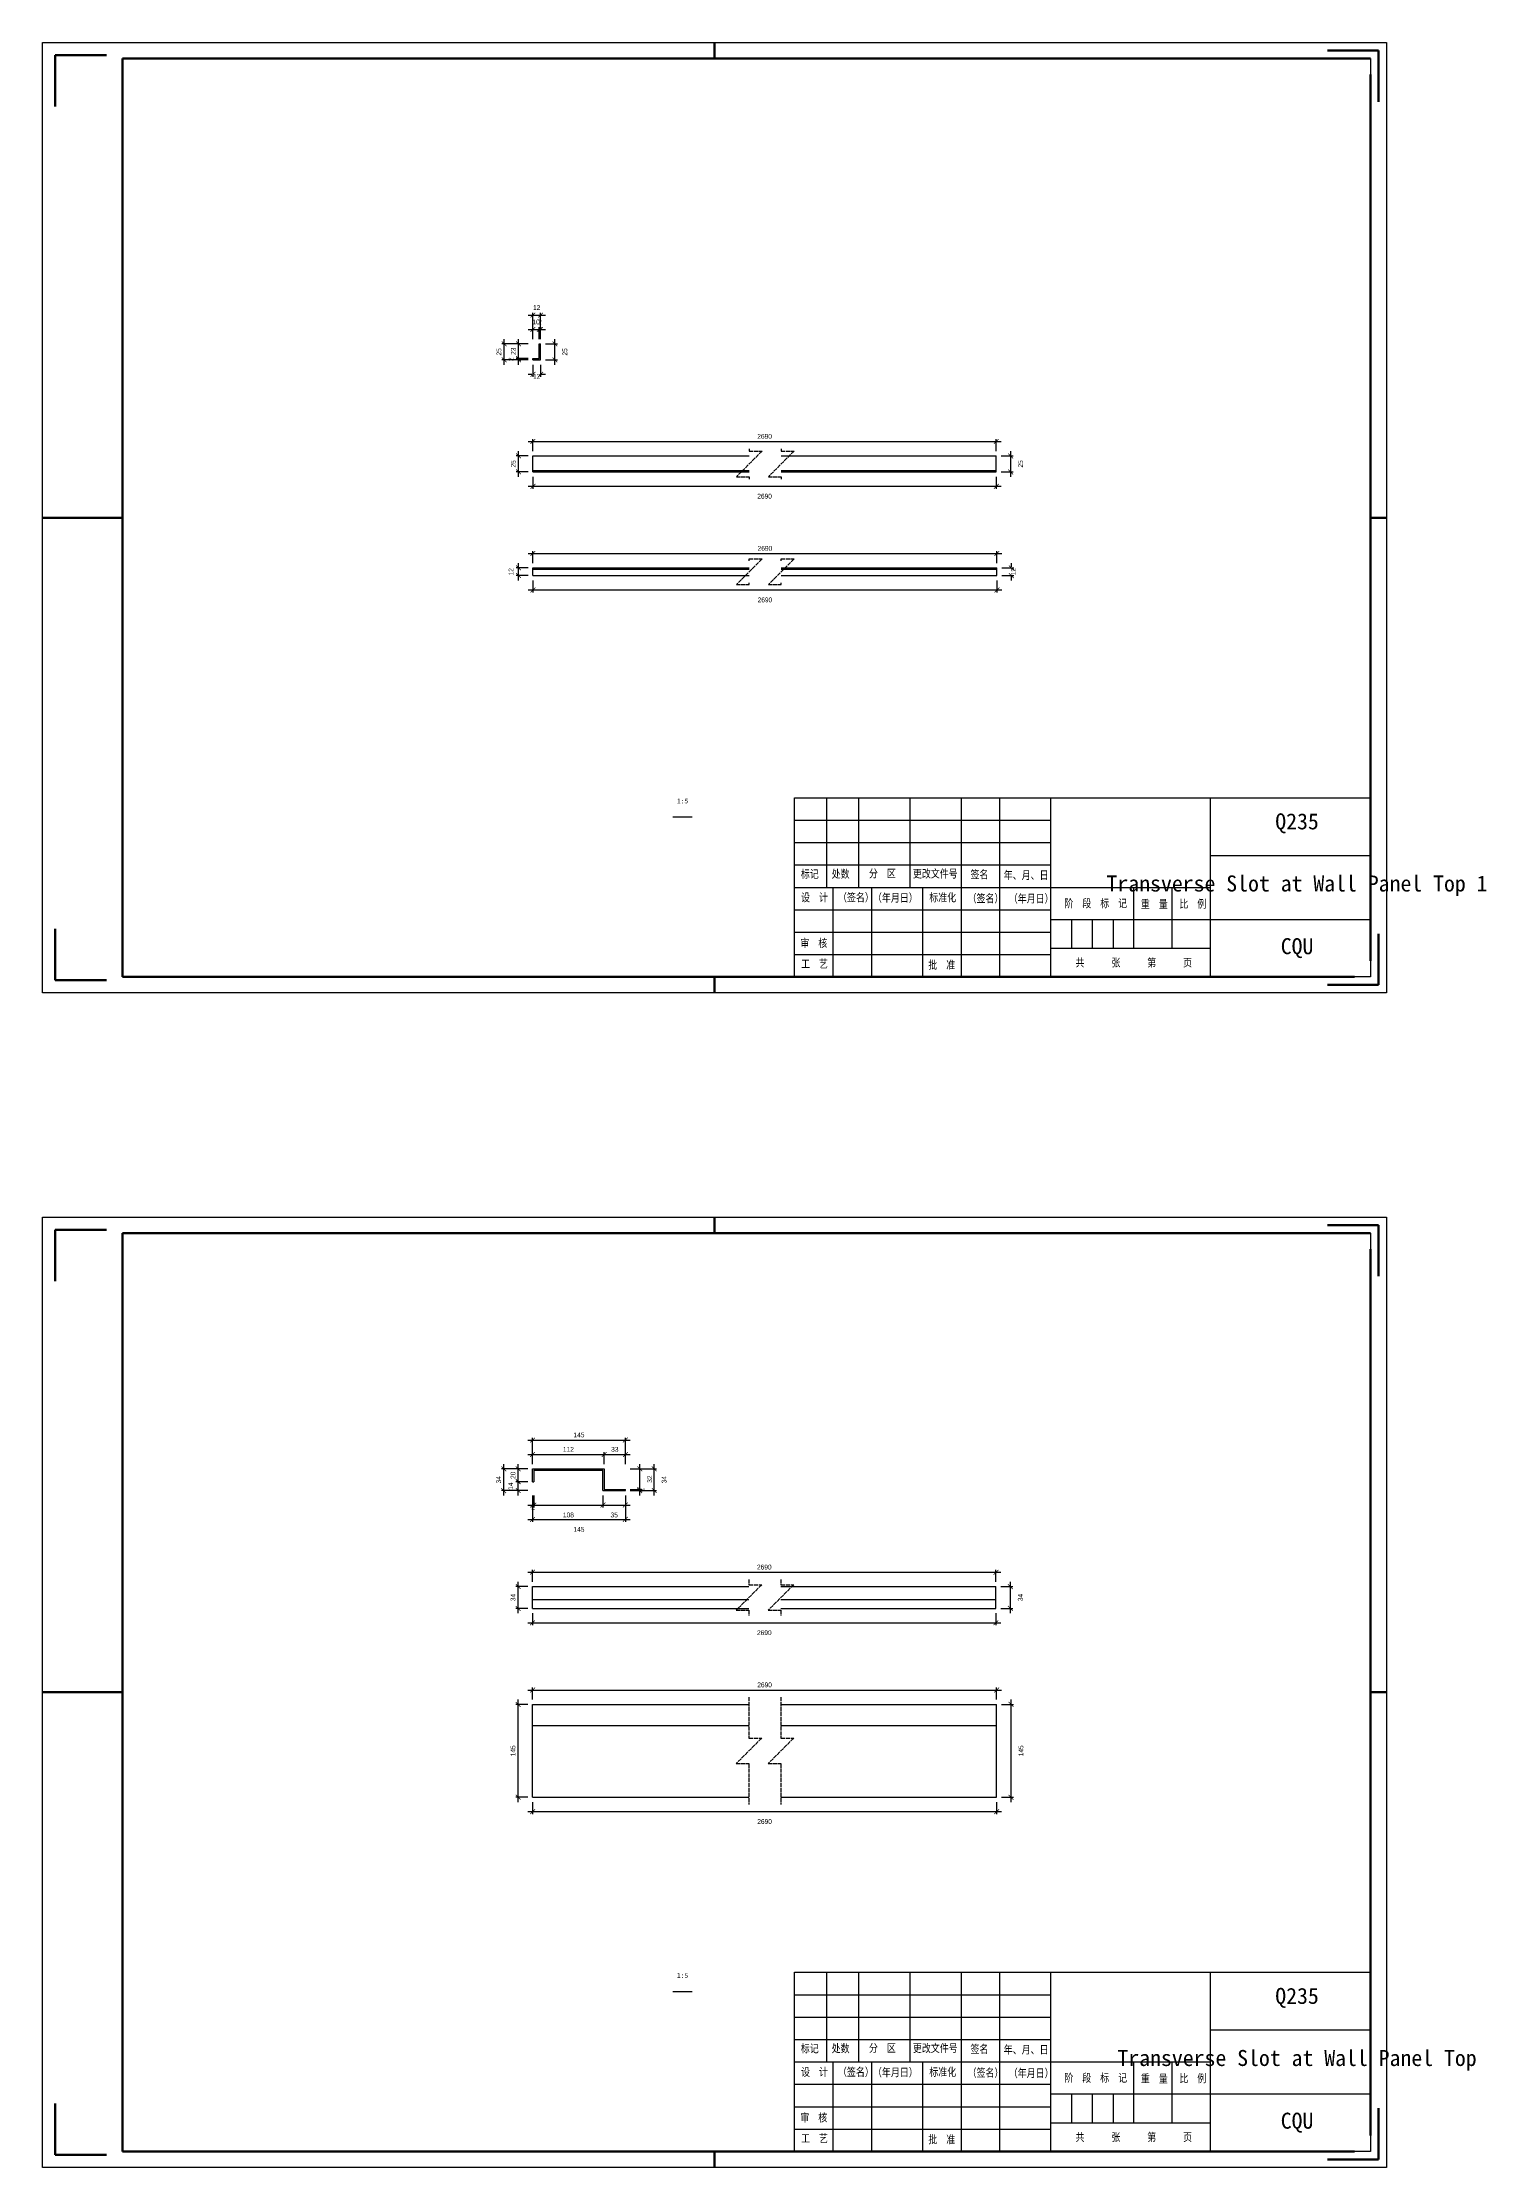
# Model space of a CAD drawing. Header units: millimetres. Extents: x 0 to 1925, y 0 to 4345.
# Drawn here: x 490 to 941, y 2569 to 3233 of the extents above; entities that cross this region are included whole.
import ezdxf

# ---------------------------------------------------------------- set-up
doc = ezdxf.new("R2010")
doc.units = ezdxf.units.MM
doc.linetypes.add('DASHED', pattern=[1.524, 1.27, -0.254])
doc.layers.add('总内框线', color=7, linetype='Continuous', lineweight=50)
doc.layers.add('总外框线', color=7, linetype='Continuous', lineweight=30)
doc.styles.add('OpenSansCondensed-Light', font='OpenSansCondensed-Light.ttf')
doc.styles.add('陈杰（2）', font='gbenor.shx', dxfattribs={"width": 0.8, "bigfont": 'gbcbig.shx'})
doc.dimstyles.new('EZDXF', dxfattribs={"dimtxt": 0.25, "dimasz": 0.175, "dimexe": 0.375, "dimexo": 0.125, "dimgap": 0.1, "dimtad": 1, "dimlfac": 100, "dimzin": 12, "dimdsep": 46, "dimtxsty": 'OpenSansCondensed-Light', "dimblk": 'ARCHTICK', "dimcen": 2.5, "dimazin": 3, "dimtfac": 0.5, "dimtmove": 2, "dimatfit": 3, "dimarcsym": 0})

# ---------------------------------------------------------------- blocks, each defined once
blk = doc.blocks.new('_ARCHTICK')
at = {"color": 0, "linetype": 'ByBlock', "const_width": 0.15}
blk.add_lwpolyline([(-0.5, -0.5), (0.5, 0.5)], dxfattribs=at)

msp = doc.modelspace()

# ---------------------------------------------------------------- linework, layer by layer
for p, q in [((905, 3228), (905, 3043)), ((643.22901, 3133.825), (643.22901, 3134.225)), ((643.22901, 3134.225), (645.22901, 3134.225)), ((645.22901, 3134.225), (645.22901, 3138.825)), ((645.22901, 3138.825), (645.62901, 3138.825)), ((645.62901, 3133.825), (645.62901, 3138.825)), ((643.22901, 3133.825), (645.62901, 3133.825)), ((643.22901, 3099.225), (643.22901, 3103.825)), ((643.22901, 3103.825), (710.82901, 3103.825)), ((720.82901, 3103.825), (788.02901, 3103.825)), ((788.02901, 3099.225), (788.02901, 3103.825)), ((643.22901, 3098.825), (643.22901, 3099.225)), ((643.22901, 3099.225), (710.82901, 3099.225)), ((643.22901, 3098.825), (710.82901, 3098.825)), ((720.82901, 3099.225), (788.02901, 3099.225)), ((720.82901, 3098.825), (788.02901, 3098.825)), ((788.02901, 3098.825), (788.02901, 3099.225)), ((643.22901, 3068.425), (643.22901, 3068.825)), ((643.22901, 3068.825), (710.82901, 3068.825)), ((643.22901, 3068.425), (710.82901, 3068.425)), ((643.22901, 3066.425), (643.22901, 3068.425)), ((720.82901, 3068.825), (788.22901, 3068.825)), ((720.82901, 3068.425), (788.22901, 3068.425)), ((788.22901, 3068.425), (788.22901, 3068.825)), ((788.22901, 3066.425), (788.22901, 3068.425)), ((643.22901, 3066.425), (710.82901, 3066.425)), ((720.82901, 3066.425), (788.22901, 3066.425)), ((725, 2997), (905, 2997)), ((725, 2941), (725, 2997)), ((735, 2997), (735, 2969)), ((745, 2997), (745, 2969)), ((761, 2997), (761, 2969)), ((777, 2997), (777, 2969)), ((789, 2997), (789, 2941)), ((805, 2997), (805, 2941)), ((855, 2941), (855, 2997)), ((905, 2997), (905, 2941)), ((687, 2991), (693, 2991)), ((725, 2990), (805, 2990)), ((725, 2983), (805, 2983)), ((725, 2976), (805, 2976)), ((855, 2979), (905, 2979)), ((725, 2969), (855, 2969)), ((737, 2969), (737, 2941)), ((749, 2969), (749, 2941)), ((765, 2969), (765, 2941)), ((777, 2969), (777, 2941)), ((831, 2950), (831, 2969)), ((843, 2950), (843, 2969)), ((725, 2962), (805, 2962)), ((725, 2955), (805, 2955)), ((805, 2959), (855, 2959)), ((811.5, 2959), (811.5, 2950)), ((818, 2959), (818, 2950)), ((824.5, 2959), (824.5, 2950)), ((855, 2959), (905, 2959)), ((805, 2950), (855, 2950)), ((725, 2948), (805, 2948)), ((905, 2941), (725, 2941)), ((905, 2861), (905, 2676)), ((643.12901, 2783.3), (643.12901, 2787.3)), ((643.12901, 2787.3), (665.52901, 2787.3)), ((643.12901, 2783.3), (643.52901, 2783.3)), ((643.52901, 2786.9), (643.52901, 2783.3)), ((643.52901, 2786.9), (665.12901, 2786.9)), ((665.12901, 2780.5), (665.12901, 2786.9)), ((665.52901, 2787.3), (665.52901, 2780.9)), ((665.12901, 2780.5), (672.12901, 2780.5)), ((665.52901, 2780.9), (672.12901, 2780.9)), ((672.12901, 2780.5), (672.12901, 2780.9)), ((643.12901, 2746.5), (643.12901, 2750.5)), ((643.12901, 2750.5), (710.72901, 2750.5)), ((720.72901, 2750.5), (787.92901, 2750.5)), ((787.92901, 2746.5), (787.92901, 2750.5)), ((643.12901, 2746.5), (710.72901, 2746.5)), ((643.12901, 2743.7), (643.12901, 2746.5)), ((643.12901, 2743.7), (710.72901, 2743.7)), ((720.72901, 2746.5), (787.92901, 2746.5)), ((720.72901, 2743.7), (787.92901, 2743.7)), ((787.92901, 2743.7), (787.92901, 2746.5)), ((643.12901, 2707.1), (643.12901, 2713.7)), ((643.12901, 2713.7), (710.72901, 2713.7)), ((720.72901, 2713.7), (788.12901, 2713.7)), ((788.12901, 2707.1), (788.12901, 2713.7)), ((643.12901, 2684.7), (643.12901, 2707.1)), ((643.12901, 2707.1), (710.72901, 2707.1)), ((720.72901, 2707.1), (788.12901, 2707.1)), ((788.12901, 2684.7), (788.12901, 2707.1)), ((643.12901, 2684.7), (710.72901, 2684.7)), ((720.72901, 2684.7), (788.12901, 2684.7)), ((725, 2630), (905, 2630)), ((725, 2574), (725, 2630)), ((735, 2630), (735, 2602)), ((745, 2630), (745, 2602)), ((761, 2630), (761, 2602)), ((777, 2630), (777, 2602)), ((789, 2630), (789, 2574)), ((805, 2630), (805, 2574)), ((855, 2574), (855, 2630)), ((905, 2630), (905, 2574)), ((687, 2624), (693, 2624)), ((725, 2623), (805, 2623)), ((725, 2616), (805, 2616)), ((855, 2612), (905, 2612)), ((725, 2609), (805, 2609)), ((725, 2602), (855, 2602)), ((737, 2602), (737, 2574)), ((749, 2602), (749, 2574)), ((765, 2602), (765, 2574)), ((777, 2602), (777, 2574)), ((831, 2583), (831, 2602)), ((843, 2583), (843, 2602)), ((725, 2595), (805, 2595)), ((805, 2592), (855, 2592)), ((811.5, 2592), (811.5, 2583)), ((818, 2592), (818, 2583)), ((824.5, 2592), (824.5, 2583)), ((855, 2592), (905, 2592)), ((725, 2588), (805, 2588)), ((805, 2583), (855, 2583)), ((725, 2581), (805, 2581)), ((905, 2574), (725, 2574))]:
    msp.add_line(p, q)
at = {"linetype": 'DASHED'}
for p, q in [((714.82901, 3105.325), (706.82901, 3097.325)), ((710.82901, 3106.075), (710.82901, 3105.325)), ((710.82901, 3105.325), (714.82901, 3105.325)), ((724.82901, 3105.325), (716.82901, 3097.325)), ((720.82901, 3106.075), (720.82901, 3105.325)), ((720.82901, 3105.325), (724.82901, 3105.325)), ((706.82901, 3097.325), (710.82901, 3097.325)), ((710.82901, 3097.325), (710.82901, 3096.575)), ((716.82901, 3097.325), (720.82901, 3097.325)), ((720.82901, 3097.325), (720.82901, 3096.575)), ((714.82901, 3071.625), (706.82901, 3063.625)), ((710.82901, 3071.075), (710.82901, 3071.625)), ((710.82901, 3071.625), (714.82901, 3071.625)), ((724.82901, 3071.625), (716.82901, 3063.625)), ((720.82901, 3071.075), (720.82901, 3071.625)), ((720.82901, 3071.625), (724.82901, 3071.625)), ((706.82901, 3063.625), (710.82901, 3063.625)), ((710.82901, 3063.625), (710.82901, 3064.175)), ((716.82901, 3063.625), (720.82901, 3063.625)), ((720.82901, 3063.625), (720.82901, 3064.175)), ((714.72901, 2751.1), (706.72901, 2743.1)), ((710.72901, 2752.75), (710.72901, 2751.1)), ((710.72901, 2751.1), (714.72901, 2751.1)), ((724.72901, 2751.1), (716.72901, 2743.1)), ((720.72901, 2752.75), (720.72901, 2751.1)), ((720.72901, 2751.1), (724.72901, 2751.1)), ((706.72901, 2743.1), (710.72901, 2743.1)), ((710.72901, 2743.1), (710.72901, 2741.45)), ((716.72901, 2743.1), (720.72901, 2743.1)), ((720.72901, 2743.1), (720.72901, 2741.45)), ((710.72901, 2715.95), (710.72901, 2703.2)), ((720.72901, 2715.95), (720.72901, 2703.2)), ((714.72901, 2703.2), (706.72901, 2695.2)), ((710.72901, 2703.2), (714.72901, 2703.2)), ((724.72901, 2703.2), (716.72901, 2695.2)), ((720.72901, 2703.2), (724.72901, 2703.2)), ((706.72901, 2695.2), (710.72901, 2695.2)), ((710.72901, 2695.2), (710.72901, 2682.45)), ((716.72901, 2695.2), (720.72901, 2695.2)), ((720.72901, 2695.2), (720.72901, 2682.45))]:
    msp.add_line(p, q, dxfattribs=at)
at = {"layer": '总内框线'}
for p, q in [((494, 3229), (494, 3213)), ((494, 3229), (510, 3229)), ((515, 2941), (515, 3228)), ((515, 3228), (905, 3228)), ((700, 3228), (700, 3233)), ((907.5, 3230.5), (891.5, 3230.5)), ((907.5, 3230.5), (907.5, 3214.5)), ((905, 3223), (905, 2946)), ((490, 3084.5), (515, 3084.5)), ((905, 3084.5), (910, 3084.5)), ((494, 2940), (494, 2956)), ((907.5, 2938.5), (907.5, 2954.5)), ((494, 2940), (510, 2940)), ((900, 2941), (515, 2941)), ((700, 2936), (700, 2941)), ((907.5, 2938.5), (891.5, 2938.5)), ((494, 2862), (494, 2846)), ((494, 2862), (510, 2862)), ((700, 2861), (700, 2866)), ((907.5, 2863.5), (891.5, 2863.5)), ((907.5, 2863.5), (907.5, 2847.5)), ((515, 2574), (515, 2861)), ((515, 2861), (905, 2861)), ((905, 2856), (905, 2579)), ((490, 2717.5), (515, 2717.5)), ((905, 2717.5), (910, 2717.5)), ((494, 2573), (494, 2589)), ((907.5, 2571.5), (907.5, 2587.5)), ((494, 2573), (510, 2573)), ((900, 2574), (515, 2574)), ((700, 2569), (700, 2574)), ((907.5, 2571.5), (891.5, 2571.5))]:
    msp.add_line(p, q, dxfattribs=at)
at = {"layer": '总外框线'}
for p, q in [((490, 2936), (490, 3233)), ((490, 3233), (910, 3233)), ((910, 3233), (910, 2936)), ((910, 2936), (490, 2936)), ((490, 2569), (490, 2866)), ((490, 2866), (910, 2866)), ((910, 2866), (910, 2569)), ((910, 2569), (490, 2569))]:
    msp.add_line(p, q, dxfattribs=at)

# ---------------------------------------------------------------- texts
at = {"attachment_point": 5}
for s, insert, char_height in [('1:5', (690, 2996), 1.5), ('Q235', (882, 2989), 5), ('Transverse Slot at Wall Panel Top 1', (882, 2969.5), 5), ('CQU', (882, 2950), 5), ('1:5', (690, 2629), 1.5), ('Q235', (882, 2622), 5), ('Transverse Slot at Wall Panel Top', (882, 2602.5), 5), ('CQU', (882, 2583), 5)]:
    msp.add_mtext(s, dxfattribs=dict(at, insert=insert, char_height=char_height))
at = {"char_height": 2.5, "width": 93.0192856, "attachment_point": 1, "style": '陈杰（2）'}
for s, insert in [('{\\fSimSun|b0|i0|c134|p2;标记}', (726.95482, 2974.44053)), ('{\\fSimSun|b0|i0|c134|p2;处数}', (736.57596, 2974.45543)), ('{\\fSimSun|b0|i0|c134|p2;分\u3000区}', (748.23692, 2974.57959)), ('{\\fSimSun|b0|i0|c134|p2;更改文件号}', (761.97169, 2974.52496)), ('{\\fSimSun|b0|i0|c134|p2;签名}', (779.95608, 2974.2667)), ('{\\fSimSun|b0|i0|c134|p2;年、月、日}', (790.35064, 2974.07301)), ('{\\fSimSun|b0|i0|c134|p2;设\u3000计}', (727.01432, 2967.10007)), ('{\\fSimSun|b0|i0|c134|p2;（签名）}', (738.55629, 2967.10007)), ('{\\fSimSun|b0|i0|c134|p2;\u3000（年月日）}', (746.68156, 2966.98584)), ('{\\fSimSun|b0|i0|c134|p2;标准化}', (767.08823, 2967.08517)), ('{\\fSimSun|b0|i0|c134|p2;（签名）}', (779.05516, 2966.83685)), ('{\\fSimSun|b0|i0|c134|p2;（年月日）}', (791.923, 2966.73752)), ('{\\fSimSun|b0|i0|c134|p2;阶\u3000段\u3000标\u3000记}', (809.30395, 2965.25254)), ('{\\fSimSun|b0|i0|c134|p2;重\u3000量}', (833.18681, 2965.02408)), ('{\\fSimSun|b0|i0|c134|p2;比\u3000例}', (845.23873, 2965.09361)), ('{\\fSimSun|b0|i0|c134|p2;审\u3000核}', (726.81034, 2952.83138)), ('{\\fSimSun|b0|i0|c134|p2;工\u3000艺}', (727.01432, 2946.34515)), ('{\\fSimSun|b0|i0|c134|p2;批\u3000准}', (766.78226, 2946.0273)), ('{\\fSimSun|b0|i0|c134|p2;共\u3000\u3000\u3000张\u3000\u3000\u3000第\u3000\u3000\u3000页}', (812.79713, 2946.72757)), ('{\\fSimSun|b0|i0|c134|p2;标记}', (726.95482, 2607.44053)), ('{\\fSimSun|b0|i0|c134|p2;处数}', (736.57596, 2607.45543)), ('{\\fSimSun|b0|i0|c134|p2;分\u3000区}', (748.23692, 2607.57959)), ('{\\fSimSun|b0|i0|c134|p2;更改文件号}', (761.97169, 2607.52496)), ('{\\fSimSun|b0|i0|c134|p2;签名}', (779.95608, 2607.2667)), ('{\\fSimSun|b0|i0|c134|p2;年、月、日}', (790.35064, 2607.07301)), ('{\\fSimSun|b0|i0|c134|p2;设\u3000计}', (727.01432, 2600.10007)), ('{\\fSimSun|b0|i0|c134|p2;（签名）}', (738.55629, 2600.10007)), ('{\\fSimSun|b0|i0|c134|p2;\u3000（年月日）}', (746.68156, 2599.98584)), ('{\\fSimSun|b0|i0|c134|p2;标准化}', (767.08823, 2600.08517)), ('{\\fSimSun|b0|i0|c134|p2;（签名）}', (779.05516, 2599.83685)), ('{\\fSimSun|b0|i0|c134|p2;（年月日）}', (791.923, 2599.73752)), ('{\\fSimSun|b0|i0|c134|p2;阶\u3000段\u3000标\u3000记}', (809.30395, 2598.25254)), ('{\\fSimSun|b0|i0|c134|p2;重\u3000量}', (833.18681, 2598.02408)), ('{\\fSimSun|b0|i0|c134|p2;比\u3000例}', (845.23873, 2598.09361)), ('{\\fSimSun|b0|i0|c134|p2;审\u3000核}', (726.81034, 2585.83138)), ('{\\fSimSun|b0|i0|c134|p2;工\u3000艺}', (727.01432, 2579.34515)), ('{\\fSimSun|b0|i0|c134|p2;批\u3000准}', (766.78226, 2579.0273)), ('{\\fSimSun|b0|i0|c134|p2;共\u3000\u3000\u3000张\u3000\u3000\u3000第\u3000\u3000\u3000页}', (812.79713, 2579.72757))]:
    msp.add_mtext(s, dxfattribs=dict(at, insert=insert))

# ---------------------------------------------------------------- dimensions: what is measured, and where the dimension line sits
for base, p1, p2, location, text, override in [((643.22901, 3147.825), (643.22901, 3138.825), (645.62901, 3138.825), (644.42901, 3150.175), '12', {"dimtxt": 1.5, "dimasz": 1.5, "dimexe": 0.75, "dimexo": 1.5, "dimtad": 1, "dimlfac": 5, "dimblk": 'ARCHTICK', "dimsah": 0, "dimtsz": 0, "dimdle": 1.5, "dimtmove": 2}), ((643.22901, 3129.325), (643.22901, 3133.825), (645.62901, 3133.825), (644.42901, 3128.675), '12', {"dimtxt": 1.5, "dimasz": 1.5, "dimexe": 0.75, "dimexo": 1.5, "dimtad": 4, "dimlfac": 5, "dimblk": 'ARCHTICK', "dimsah": 0, "dimtsz": 0, "dimdle": 1.5, "dimtmove": 2}), ((643.22901, 3108.325), (643.22901, 3103.825), (788.02901, 3103.825), (715.62901, 3109.925), '2690', {"dimtxt": 1.5, "dimasz": 1.5, "dimexe": 0.75, "dimexo": 1.5, "dimtad": 1, "dimlfac": 5, "dimblk": 'ARCHTICK', "dimsah": 0, "dimtsz": 0, "dimdle": 1.5, "dimtmove": 2}), ((643.22901, 3094.325), (643.22901, 3098.825), (788.02901, 3098.825), (715.62901, 3091.225), '2690', {"dimtxt": 1.5, "dimasz": 1.5, "dimexe": 0.75, "dimexo": 1.5, "dimtad": 4, "dimlfac": 5, "dimblk": 'ARCHTICK', "dimsah": 0, "dimtsz": 0, "dimdle": 1.5, "dimtmove": 2}), ((643.22901, 3073.325), (643.22901, 3068.825), (788.22901, 3068.825), (715.72901, 3074.925), '2690', {"dimtxt": 1.5, "dimasz": 1.5, "dimexe": 0.75, "dimexo": 1.5, "dimtad": 1, "dimlfac": 5, "dimblk": 'ARCHTICK', "dimsah": 0, "dimtsz": 0, "dimdle": 1.5, "dimtmove": 2}), ((643.22901, 3061.925), (643.22901, 3066.425), (788.22901, 3066.425), (715.72901, 3058.825), '2690', {"dimtxt": 1.5, "dimasz": 1.5, "dimexe": 0.75, "dimexo": 1.5, "dimtad": 4, "dimlfac": 5, "dimblk": 'ARCHTICK', "dimsah": 0, "dimtsz": 0, "dimdle": 1.5, "dimtmove": 2}), ((643.12901, 2796.3), (643.12901, 2787.3), (672.12901, 2787.3), (657.62901, 2797.9), '145', {"dimtxt": 1.5, "dimasz": 1.5, "dimexe": 0.75, "dimexo": 1.5, "dimtad": 1, "dimlfac": 5, "dimblk": 'ARCHTICK', "dimsah": 0, "dimtsz": 0, "dimdle": 1.5, "dimtmove": 2}), ((643.12901, 2771.5), (643.12901, 2780.5), (672.12901, 2780.5), (657.62901, 2768.4), '145', {"dimtxt": 1.5, "dimasz": 1.5, "dimexe": 0.75, "dimexo": 1.5, "dimtad": 4, "dimlfac": 5, "dimblk": 'ARCHTICK', "dimsah": 0, "dimtsz": 0, "dimdle": 1.5, "dimtmove": 2}), ((643.12901, 2755), (643.12901, 2750.5), (787.92901, 2750.5), (715.52901, 2756.6), '2690', {"dimtxt": 1.5, "dimasz": 1.5, "dimexe": 0.75, "dimexo": 1.5, "dimtad": 1, "dimlfac": 5, "dimblk": 'ARCHTICK', "dimsah": 0, "dimtsz": 0, "dimdle": 1.5, "dimtmove": 2}), ((643.12901, 2739.2), (643.12901, 2743.7), (787.92901, 2743.7), (715.52901, 2736.1), '2690', {"dimtxt": 1.5, "dimasz": 1.5, "dimexe": 0.75, "dimexo": 1.5, "dimtad": 4, "dimlfac": 5, "dimblk": 'ARCHTICK', "dimsah": 0, "dimtsz": 0, "dimdle": 1.5, "dimtmove": 2}), ((643.12901, 2718.2), (643.12901, 2713.7), (788.12901, 2713.7), (715.62901, 2719.8), '2690', {"dimtxt": 1.5, "dimasz": 1.5, "dimexe": 0.75, "dimexo": 1.5, "dimtad": 1, "dimlfac": 5, "dimblk": 'ARCHTICK', "dimsah": 0, "dimtsz": 0, "dimdle": 1.5, "dimtmove": 2}), ((643.12901, 2680.2), (643.12901, 2684.7), (788.12901, 2684.7), (715.62901, 2677.1), '2690', {"dimtxt": 1.5, "dimasz": 1.5, "dimexe": 0.75, "dimexo": 1.5, "dimtad": 4, "dimlfac": 5, "dimblk": 'ARCHTICK', "dimsah": 0, "dimtsz": 0, "dimdle": 1.5, "dimtmove": 2})]:
    msp.add_linear_dim(base=base, p1=p1, p2=p2, location=location, text=text, dimstyle='EZDXF', override=override).render()
for base, p1, p2, location, override in [((643.22901, 3143.325), (643.22901, 3138.825), (645.22901, 3138.825), (644.22901, 3145.675), {"dimtxt": 1.5, "dimasz": 1.5, "dimexe": 0.75, "dimexo": 1.5, "dimtad": 1, "dimlfac": 5, "dimblk": 'ARCHTICK', "dimsah": 0, "dimtsz": 0, "dimdle": 1.5, "dimtmove": 2}), ((645.22901, 3143.325), (645.22901, 3138.825), (645.62901, 3138.825), (645.42901, 3145.675), {"dimtxt": 1.5, "dimasz": 1.5, "dimexe": 0.75, "dimexo": 1.5, "dimtad": 1, "dimlfac": 5, "dimblk": 'ARCHTICK', "dimsah": 0, "dimtsz": 0, "dimdle": 1.5, "dimtmove": 2}), ((643.12901, 2791.8), (643.12901, 2787.3), (665.52901, 2787.3), (654.32901, 2793.4), {"dimtxt": 1.5, "dimasz": 1.5, "dimexe": 0.75, "dimexo": 1.5, "dimtad": 1, "dimlfac": 5, "dimblk": 'ARCHTICK', "dimsah": 0, "dimtsz": 0, "dimdle": 1.5, "dimtmove": 2}), ((665.52901, 2791.8), (665.52901, 2787.3), (672.12901, 2787.3), (668.82901, 2793.4), {"dimtxt": 1.5, "dimasz": 1.5, "dimexe": 0.75, "dimexo": 1.5, "dimtad": 1, "dimlfac": 5, "dimblk": 'ARCHTICK', "dimsah": 0, "dimtsz": 0, "dimdle": 1.5, "dimtmove": 2}), ((643.12901, 2776), (643.12901, 2780.5), (643.52901, 2780.5), (643.32901, 2775.35), {"dimtxt": 1.5, "dimasz": 1.5, "dimexe": 0.75, "dimexo": 1.5, "dimtad": 4, "dimlfac": 5, "dimblk": 'ARCHTICK', "dimsah": 0, "dimtsz": 0, "dimdle": 1.5, "dimtmove": 2}), ((643.52901, 2776), (643.52901, 2780.5), (665.12901, 2780.5), (654.32901, 2772.9), {"dimtxt": 1.5, "dimasz": 1.5, "dimexe": 0.75, "dimexo": 1.5, "dimtad": 4, "dimlfac": 5, "dimblk": 'ARCHTICK', "dimsah": 0, "dimtsz": 0, "dimdle": 1.5, "dimtmove": 2}), ((665.12901, 2776), (665.12901, 2780.5), (672.12901, 2780.5), (668.62901, 2772.9), {"dimtxt": 1.5, "dimasz": 1.5, "dimexe": 0.75, "dimexo": 1.5, "dimtad": 4, "dimlfac": 5, "dimblk": 'ARCHTICK', "dimsah": 0, "dimtsz": 0, "dimdle": 1.5, "dimtmove": 2})]:
    msp.add_linear_dim(base=base, p1=p1, p2=p2, location=location, dimstyle='EZDXF', override=override).render()
for base, p1, p2, location, text, override in [((634.22901, 3133.825), (643.22901, 3133.825), (643.22901, 3138.825), (632.62901, 3136.325), '25', {"dimtxt": 1.5, "dimasz": 1.5, "dimexe": 0.75, "dimexo": 1.5, "dimtad": 1, "dimlfac": 5, "dimblk": 'ARCHTICK', "dimsah": 0, "dimtsz": 0, "dimdle": 1.5, "dimtmove": 2}), ((650.12901, 3133.825), (645.62901, 3133.825), (645.62901, 3138.825), (653.22901, 3136.325), '25', {"dimtxt": 1.5, "dimasz": 1.5, "dimexe": 0.75, "dimexo": 1.5, "dimtad": 4, "dimlfac": 5, "dimblk": 'ARCHTICK', "dimsah": 0, "dimtsz": 0, "dimdle": 1.5, "dimtmove": 2}), ((638.72901, 3098.825), (643.22901, 3098.825), (643.22901, 3103.825), (637.12901, 3101.325), '25', {"dimtxt": 1.5, "dimasz": 1.5, "dimexe": 0.75, "dimexo": 1.5, "dimtad": 1, "dimlfac": 5, "dimblk": 'ARCHTICK', "dimsah": 0, "dimtsz": 0, "dimdle": 1.5, "dimtmove": 2}), ((792.52901, 3098.825), (788.02901, 3098.825), (788.02901, 3103.825), (795.62901, 3101.325), '25', {"dimtxt": 1.5, "dimasz": 1.5, "dimexe": 0.75, "dimexo": 1.5, "dimtad": 4, "dimlfac": 5, "dimblk": 'ARCHTICK', "dimsah": 0, "dimtsz": 0, "dimdle": 1.5, "dimtmove": 2}), ((638.72901, 3066.425), (643.22901, 3066.425), (643.22901, 3068.825), (636.37901, 3067.625), '12', {"dimtxt": 1.5, "dimasz": 1.5, "dimexe": 0.75, "dimexo": 1.5, "dimtad": 1, "dimlfac": 5, "dimblk": 'ARCHTICK', "dimsah": 0, "dimtsz": 0, "dimdle": 1.5, "dimtmove": 2}), ((792.72901, 3066.425), (788.22901, 3066.425), (788.22901, 3068.825), (793.37901, 3067.625), '12', {"dimtxt": 1.5, "dimasz": 1.5, "dimexe": 0.75, "dimexo": 1.5, "dimtad": 4, "dimlfac": 5, "dimblk": 'ARCHTICK', "dimsah": 0, "dimtsz": 0, "dimdle": 1.5, "dimtmove": 2}), ((634.12901, 2780.5), (643.12901, 2780.5), (643.12901, 2787.3), (632.52901, 2783.9), '34', {"dimtxt": 1.5, "dimasz": 1.5, "dimexe": 0.75, "dimexo": 1.5, "dimtad": 1, "dimlfac": 5, "dimblk": 'ARCHTICK', "dimsah": 0, "dimtsz": 0, "dimdle": 1.5, "dimtmove": 2}), ((681.12901, 2780.5), (672.12901, 2780.5), (672.12901, 2787.3), (684.22901, 2783.9), '34', {"dimtxt": 1.5, "dimasz": 1.5, "dimexe": 0.75, "dimexo": 1.5, "dimtad": 4, "dimlfac": 5, "dimblk": 'ARCHTICK', "dimsah": 0, "dimtsz": 0, "dimdle": 1.5, "dimtmove": 2}), ((638.62901, 2743.7), (643.12901, 2743.7), (643.12901, 2750.5), (637.02901, 2747.1), '34', {"dimtxt": 1.5, "dimasz": 1.5, "dimexe": 0.75, "dimexo": 1.5, "dimtad": 1, "dimlfac": 5, "dimblk": 'ARCHTICK', "dimsah": 0, "dimtsz": 0, "dimdle": 1.5, "dimtmove": 2}), ((792.42901, 2743.7), (787.92901, 2743.7), (787.92901, 2750.5), (795.52901, 2747.1), '34', {"dimtxt": 1.5, "dimasz": 1.5, "dimexe": 0.75, "dimexo": 1.5, "dimtad": 4, "dimlfac": 5, "dimblk": 'ARCHTICK', "dimsah": 0, "dimtsz": 0, "dimdle": 1.5, "dimtmove": 2}), ((638.62901, 2684.7), (643.12901, 2684.7), (643.12901, 2713.7), (637.02901, 2699.2), '145', {"dimtxt": 1.5, "dimasz": 1.5, "dimexe": 0.75, "dimexo": 1.5, "dimtad": 1, "dimlfac": 5, "dimblk": 'ARCHTICK', "dimsah": 0, "dimtsz": 0, "dimdle": 1.5, "dimtmove": 2}), ((792.62901, 2684.7), (788.12901, 2684.7), (788.12901, 2713.7), (795.72901, 2699.2), '145', {"dimtxt": 1.5, "dimasz": 1.5, "dimexe": 0.75, "dimexo": 1.5, "dimtad": 4, "dimlfac": 5, "dimblk": 'ARCHTICK', "dimsah": 0, "dimtsz": 0, "dimdle": 1.5, "dimtmove": 2})]:
    msp.add_linear_dim(base=base, p1=p1, p2=p2, angle=90, location=location, text=text, dimstyle='EZDXF', override=override).render()
for base, p1, p2, location, override in [((638.72901, 3133.825), (643.22901, 3133.825), (643.22901, 3134.225), (636.37901, 3134.025), {"dimtxt": 1.5, "dimasz": 1.5, "dimexe": 0.75, "dimexo": 1.5, "dimtad": 1, "dimlfac": 5, "dimblk": 'ARCHTICK', "dimsah": 0, "dimtsz": 0, "dimdle": 1.5, "dimtmove": 2}), ((638.72901, 3134.225), (643.22901, 3134.225), (643.22901, 3138.825), (637.12901, 3136.525), {"dimtxt": 1.5, "dimasz": 1.5, "dimexe": 0.75, "dimexo": 1.5, "dimtad": 1, "dimlfac": 5, "dimblk": 'ARCHTICK', "dimsah": 0, "dimtsz": 0, "dimdle": 1.5, "dimtmove": 2}), ((638.62901, 2783.3), (643.12901, 2783.3), (643.12901, 2787.3), (637.02901, 2785.3), {"dimtxt": 1.5, "dimasz": 1.5, "dimexe": 0.75, "dimexo": 1.5, "dimtad": 1, "dimlfac": 5, "dimblk": 'ARCHTICK', "dimsah": 0, "dimtsz": 0, "dimdle": 1.5, "dimtmove": 2}), ((676.62901, 2780.9), (672.12901, 2780.9), (672.12901, 2787.3), (679.72901, 2784.1), {"dimtxt": 1.5, "dimasz": 1.5, "dimexe": 0.75, "dimexo": 1.5, "dimtad": 4, "dimlfac": 5, "dimblk": 'ARCHTICK', "dimsah": 0, "dimtsz": 0, "dimdle": 1.5, "dimtmove": 2}), ((638.62901, 2780.5), (643.12901, 2780.5), (643.12901, 2783.3), (636.27901, 2781.9), {"dimtxt": 1.5, "dimasz": 1.5, "dimexe": 0.75, "dimexo": 1.5, "dimtad": 1, "dimlfac": 5, "dimblk": 'ARCHTICK', "dimsah": 0, "dimtsz": 0, "dimdle": 1.5, "dimtmove": 2}), ((676.62901, 2780.5), (672.12901, 2780.5), (672.12901, 2780.9), (677.27901, 2780.7), {"dimtxt": 1.5, "dimasz": 1.5, "dimexe": 0.75, "dimexo": 1.5, "dimtad": 4, "dimlfac": 5, "dimblk": 'ARCHTICK', "dimsah": 0, "dimtsz": 0, "dimdle": 1.5, "dimtmove": 2})]:
    msp.add_linear_dim(base=base, p1=p1, p2=p2, angle=90, location=location, dimstyle='EZDXF', override=override).render()

doc.saveas('drawing.dxf')
